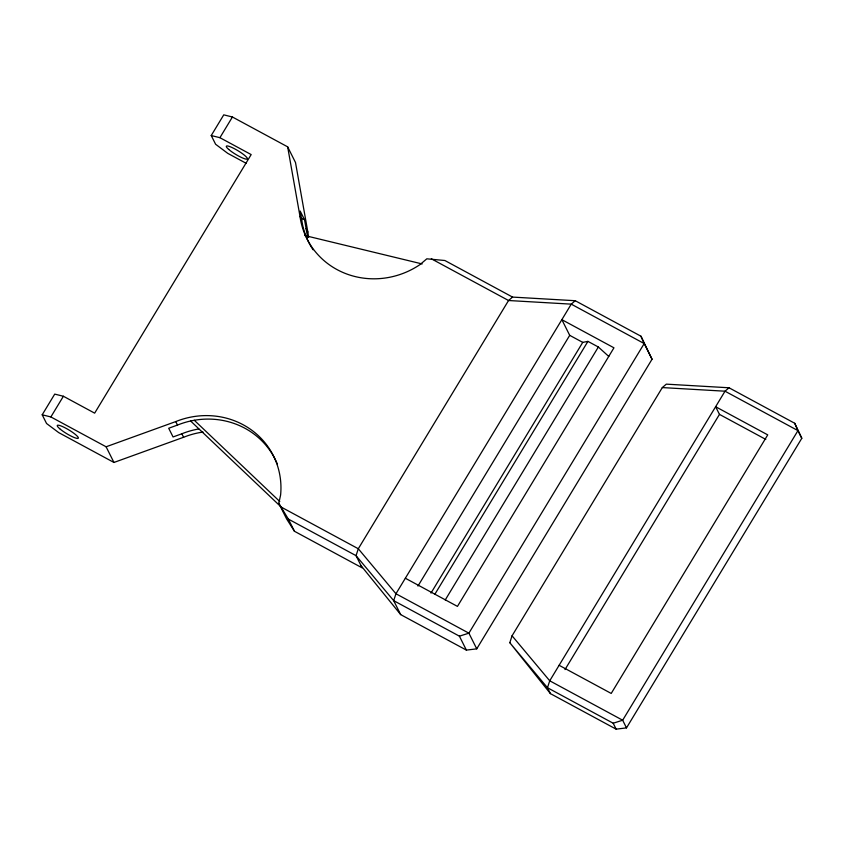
<?xml version="1.0" encoding="UTF-8"?>
<svg xmlns="http://www.w3.org/2000/svg" width="844" height="844" viewBox="0 0 844 844"><rect width="100%" height="100%" fill="white"/><g stroke="black" fill="none" stroke-linecap="round" stroke-linejoin="round"><path stroke-width="1.27" d="M278.805 503.33L288.353 519.081L356.041 555.658L362.139 567.854L294.461 531.277L286.665 519.018L278.805 503.33L280.609 494.985A78.671 74.61 -26.6 0 0 175.742 421.589L106.101 446.782L50.872 416.947L42.2 414.794L54.723 394.106L63.395 396.258L94.655 413.149L251.174 154.579L219.915 137.688L211.232 135.536L223.755 114.847L232.427 116.999L287.656 146.845L295.505 162.523L307.838 232.016A78.671 74.61 -26.6 0 0 308.714 237.111M509.808 642.717L512.065 635.796L662.318 387.575L666.317 384.147L729.026 387.776L794.731 423.277L801.8 438.289L626.501 727.887L616.141 729.153L550.436 693.641L509.808 642.717L547.471 687.723L550.436 693.641M50.872 416.947L63.395 396.258M219.915 137.688L232.427 116.999M417.959 586.042L569.711 335.342L561.861 319.665L613.957 347.812L457.448 606.393L405.342 578.235M430.989 593.079L582.74 342.379L587.93 341.377L598.354 347.011L608.788 356.453M434.818 594.324L587.93 341.377M445.242 599.957L598.354 347.011M361.095 565.765L400.678 614.601L466.384 650.102L476.744 648.846L652.043 359.238L640.955 336.218L575.249 300.717L512.551 297.088L444.872 260.511L426.821 258.813L420.112 264.51A78.671 74.61 -26.6 0 1 299.989 216.338L287.656 146.845M564.995 669.587L719.468 414.383L715.628 406.724L767.734 434.871L611.214 693.441L559.118 665.294M512.551 297.088L508.552 300.517L358.299 548.748L356.041 555.658L393.694 600.664L400.678 614.601M575.249 300.717L571.251 304.146L395.952 593.754L393.694 600.664L459.4 636.165L466.384 650.102M729.026 387.776L725.017 391.205L549.729 680.802L547.471 687.723L613.177 723.224L616.141 729.153M277.37 464.126A78.671 74.61 -26.6 0 0 177.493 425.07L168.705 428.246L173.062 436.96L181.85 433.784A78.671 74.61 -26.6 0 1 198.804 428.963M42.2 414.794L46.557 423.509L58.732 432.624L113.951 462.459L183.602 437.266A78.671 74.61 -26.6 0 1 203.024 432.054M459.4 636.165L468.895 633.169L644.194 343.561L640.955 336.218M613.177 723.224L622.661 720.217L797.96 430.619L794.731 423.277M662.318 387.575L725.017 391.205L797.96 430.619L801.8 438.289M304.832 235.539L422.158 263.94M431.337 258.802L508.552 300.517L571.251 304.146L644.194 343.561L652.043 359.238M719.468 414.383L765.782 439.407M569.711 335.342L582.74 342.379M246.29 163.377L227.764 153.365L215.6 144.25L211.232 135.536M301.139 217.921L304.536 219.756L306.087 228.524A78.671 74.61 -26.6 0 0 307.881 237.417M281.094 507.033L358.299 548.748L395.952 593.754L468.895 633.169L476.744 648.846M194.268 420.259L279.775 501.515M190.681 421.05L281.896 507.719M512.065 635.796L549.729 680.802L622.661 720.217L626.501 727.887M304.536 219.756L300.179 211.053L301.73 219.82A78.671 74.61 -26.6 0 0 313.082 249.782M299.989 216.338L301.73 219.82M306.087 228.524L307.838 232.016M288.353 519.081L294.461 531.277M175.742 421.589L177.493 425.07M181.85 433.784L183.602 437.266M106.101 446.782L113.951 462.459M228.713 149.43A12.28 2.152 31.2 0 0 246.754 159.178A12.28 2.152 31.2 0 0 235.117 149.082A12.28 2.152 31.2 0 0 228.713 149.43M59.671 428.689A12.28 2.152 31.2 0 0 77.722 438.437A12.28 2.152 31.2 0 0 66.085 428.341A12.28 2.152 31.2 0 0 59.671 428.689"/></g></svg>
